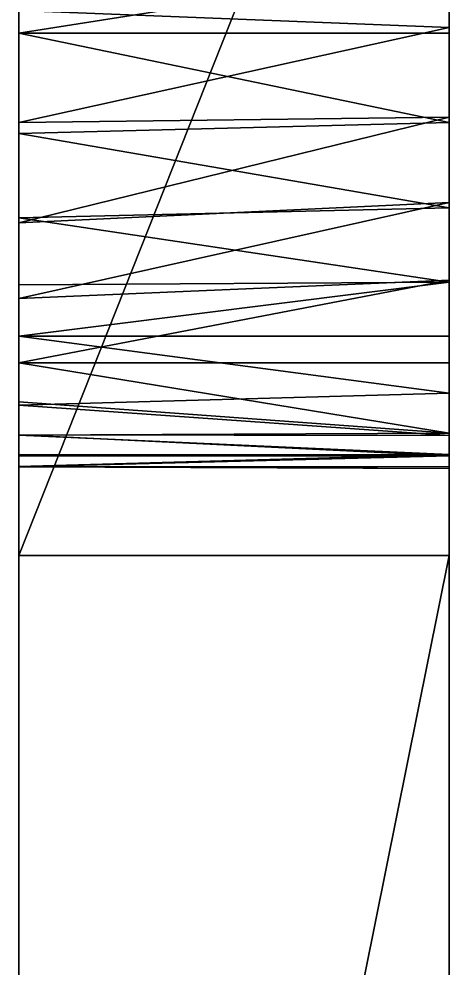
# Model space of a CAD drawing. Extents: x -29.1 to 29.1, y -25 to 25.
# Drawn here: x 25.1 to 29.1, y -8.94 to -0.11 of the extents above; entities that cross this region are included whole.
import ezdxf

# ---------------------------------------------------------------- set-up
doc = ezdxf.new("R2010")
doc.units = 0
doc.header["$MEASUREMENT"] = 0
doc.layers.add('ConstrLine', color=7, linetype='Continuous')
doc.layers.add('ObjLayer', color=2, linetype='Continuous')

msp = doc.modelspace()

# ---------------------------------------------------------------- linework, layer by layer
at = {"layer": 'ConstrLine'}
for points in [[(29.1, -25), (29.1, 25), (29.1, -0.184, 25.959)], [(29.1, 25), (29.1, 0.448, 25.973), (29.1, -0.184, 25.959)], [(25.1, -5.1, 43.9), (25.1, 5, 43.9), (25.1, -0.237, 34.535)], [(29.1, 5, 43.9), (25.1, -5.1, 43.9), (29.1, -5.1, 43.9)], [(25.1, 0.395, 34.529), (25.1, -0.237, 34.535), (25.1, 5, 43.9)], [(25.1, -5.1, 43.9), (29.1, 5, 43.9), (25.1, 5, 43.9)], [(29.1, 5, 43.9), (29.1, -5.1, 43.9), (29.1, -0.237, 34.541)], [(29.1, 5, 43.9), (29.1, -0.237, 34.541), (29.1, 0.395, 34.524)], [(25.1, 3, 4), (25.1, -25, 4), (25.1, -1.069, 26.087)], [(25.1, -1.069, 26.087), (25.1, -0.026, 25.952), (25.1, 3, 4)], [(25.1, -0.026, 25.952), (29.1, -0.184, 25.959), (29.1, 0.448, 25.973)], [(29.1, 0.395, 34.524), (25.1, -0.237, 34.535), (25.1, 0.395, 34.529)], [(29.1, 0.395, 34.524), (29.1, -0.237, 34.541), (25.1, -0.237, 34.535)], [(29.1, -0.184, 25.959), (25.1, -0.026, 25.952), (25.1, -1.069, 26.087)], [(25.1, -1.069, 26.087), (29.1, -1.018, 26.077), (29.1, -0.184, 25.959)], [(25.1, -1.172, 34.385), (25.1, -5.1, 43.9), (25.1, -0.237, 34.535)], [(25.1, -1.172, 34.385), (25.1, -0.237, 34.535), (29.1, -1.07, 34.412)], [(29.1, -0.237, 34.541), (29.1, -1.07, 34.412), (25.1, -0.237, 34.535)], [(29.1, -0.184, 25.959), (29.1, -1.018, 26.077), (29.1, -25)], [(29.1, -1.07, 34.412), (29.1, -0.237, 34.541), (29.1, -5.1, 43.9)], [(29.1, -1.018, 26.077), (25.1, -2.003, 26.445), (29.1, -1.812, 26.356)], [(25.1, -1.069, 26.087), (25.1, -2.003, 26.445), (29.1, -1.018, 26.077)], [(29.1, -1.812, 26.356), (29.1, -25), (29.1, -1.018, 26.077)], [(25.1, -2.003, 26.445), (25.1, -1.069, 26.087), (25.1, -25, 4)], [(29.1, -1.862, 34.123), (25.1, -1.172, 34.385), (29.1, -1.07, 34.412)], [(29.1, -1.07, 34.412), (29.1, -5.1, 43.9), (29.1, -1.862, 34.123)], [(25.1, -1.957, 34.077), (25.1, -5.1, 43.9), (25.1, -1.172, 34.385)], [(25.1, -1.957, 34.077), (25.1, -1.172, 34.385), (29.1, -1.862, 34.123)], [(29.1, -1.812, 26.356), (25.1, -2.707, 26.909), (29.1, -2.536, 26.784)], [(25.1, -2.003, 26.445), (25.1, -2.707, 26.909), (29.1, -1.812, 26.356)], [(29.1, -2.536, 26.784), (29.1, -25), (29.1, -1.812, 26.356)], [(25.1, -1.957, 34.077), (29.1, -1.862, 34.123), (29.1, -2.556, 33.695)], [(29.1, -1.862, 34.123), (29.1, -5.1, 43.9), (29.1, -2.556, 33.695)], [(25.1, -1.957, 34.077), (25.1, -2.579, 33.681), (25.1, -5.1, 43.9)], [(25.1, -1.957, 34.077), (29.1, -2.556, 33.695), (25.1, -2.579, 33.681)], [(25.1, -2.707, 26.909), (25.1, -2.003, 26.445), (25.1, -25, 4)], [(29.1, -2.536, 26.784), (25.1, -3.306, 27.501), (29.1, -3.306, 27.501)], [(29.1, -2.536, 26.784), (25.1, -2.707, 26.909), (25.1, -3.306, 27.501)], [(25.1, -3.058, 33.269), (29.1, -2.556, 33.695), (29.1, -3.058, 33.269)], [(25.1, -3.058, 33.269), (25.1, -2.579, 33.681), (29.1, -2.556, 33.695)], [(29.1, -2.536, 26.784), (29.1, -3.306, 27.501), (29.1, -25)], [(29.1, -2.556, 33.695), (29.1, -25, 48), (29.1, -3.058, 33.269)], [(29.1, -25, 48), (29.1, -2.556, 33.695), (29.1, -5.1, 43.9)], [(25.1, -25, 48), (25.1, -5.1, 43.9), (25.1, -2.579, 33.681)], [(25.1, -2.579, 33.681), (25.1, -3.058, 33.269), (25.1, -25, 48)], [(25.1, -3.306, 27.501), (25.1, -2.707, 26.909), (25.1, -25, 4)], [(25.1, -3.058, 33.269), (29.1, -3.058, 33.269), (29.1, -3.589, 32.615)], [(25.1, -3.701, 32.436), (25.1, -3.058, 33.269), (29.1, -3.589, 32.615)], [(25.1, -3.058, 33.269), (25.1, -3.701, 32.436), (25.1, -25, 48)], [(29.1, -25, 48), (29.1, -3.589, 32.615), (29.1, -3.058, 33.269)], [(25.1, -3.669, 28.018), (25.1, -3.306, 27.501), (25.1, -25, 4)], [(29.1, -3.961, 28.579), (25.1, -3.306, 27.501), (25.1, -3.669, 28.018)], [(25.1, -3.306, 27.501), (29.1, -3.961, 28.579), (29.1, -3.306, 27.501)], [(29.1, -3.306, 27.501), (29.1, -3.961, 28.579), (29.1, -25)], [(25.1, -3.701, 32.436), (29.1, -3.589, 32.615), (29.1, -3.982, 31.869)], [(29.1, -3.589, 32.615), (29.1, -25, 48), (29.1, -3.982, 31.869)], [(29.1, -3.961, 28.579), (25.1, -3.669, 28.018), (25.1, -3.979, 28.629)], [(25.1, -3.979, 28.629), (25.1, -3.669, 28.018), (25.1, -25, 4)], [(25.1, -3.977, 31.867), (25.1, -3.701, 32.436), (29.1, -3.982, 31.869)], [(25.1, -25, 48), (25.1, -3.701, 32.436), (25.1, -3.977, 31.867)], [(25.1, -3.979, 28.629), (29.1, -4.158, 29.18), (29.1, -3.961, 28.579)], [(29.1, -3.961, 28.579), (29.1, -4.158, 29.18), (29.1, -25)], [(29.1, -4.171, 31.266), (25.1, -3.977, 31.867), (29.1, -3.982, 31.869)], [(29.1, -4.171, 31.266), (25.1, -4.176, 31.267), (25.1, -3.977, 31.867)], [(25.1, -4.176, 31.267), (25.1, -25, 48), (25.1, -3.977, 31.867)], [(29.1, -4.158, 29.18), (25.1, -3.979, 28.629), (25.1, -4.163, 29.178)], [(25.1, -4.163, 29.178), (25.1, -3.979, 28.629), (25.1, -25, 4)], [(29.1, -3.982, 31.869), (29.1, -25, 48), (29.1, -4.171, 31.266)], [(25.1, -4.163, 29.178), (25.1, -4.27, 29.801), (29.1, -4.158, 29.18)], [(25.1, -4.27, 29.801), (29.1, -4.275, 29.801), (29.1, -4.158, 29.18)], [(25.1, -4.163, 29.178), (25.1, -25, 4), (25.1, -4.27, 29.801)], [(29.1, -4.171, 31.266), (25.1, -4.275, 30.643), (25.1, -4.176, 31.267)], [(25.1, -4.275, 30.643), (29.1, -4.171, 31.266), (29.1, -4.29, 30.433)], [(25.1, -4.275, 30.643), (25.1, -25, 48), (25.1, -4.176, 31.267)], [(29.1, -4.158, 29.18), (29.1, -4.275, 29.801), (29.1, -25)], [(29.1, -4.171, 31.266), (29.1, -25, 48), (29.1, -4.29, 30.433)], [(25.1, -4.275, 30.643), (25.1, -4.27, 29.801), (25.1, -25, 48)], [(29.1, -4.29, 30.433), (25.1, -4.27, 29.801), (25.1, -4.275, 30.643)], [(29.1, -4.29, 30.433), (29.1, -4.275, 29.801), (25.1, -4.27, 29.801)], [(25.1, -25, 48), (25.1, -4.27, 29.801), (25.1, -25, 4)], [(29.1, -25, 48), (29.1, -25), (29.1, -4.275, 29.801)], [(29.1, -4.275, 29.801), (29.1, -4.29, 30.433), (29.1, -25, 48)], [(29.1, -5.1, 48), (25.1, -5.1, 48), (25.1, -25, 48)], [(29.1, -5.1, 48), (25.1, -25, 48), (29.1, -25, 48)], [(25.1, -5.1, 48), (25.1, -5.1, 43.9), (25.1, -25, 48)], [(29.1, -5.1, 48), (29.1, -5.1, 43.9), (25.1, -5.1, 43.9)], [(29.1, -5.1, 48), (25.1, -5.1, 43.9), (25.1, -5.1, 48)], [(29.1, -25, 48), (29.1, -5.1, 43.9), (29.1, -5.1, 48)]]:
    msp.add_3dface(points, dxfattribs=at)
at = {"layer": 'ObjLayer', "extrusion": (6.12323e-17, 1, 0)}
for p, q in [((29.1, -25), (29.1, 25)), ((25.1, -5.1, 43.9), (25.1, 5, 43.9)), ((29.1, -5.1, 43.9), (29.1, 5, 43.9)), ((29.1, -5.1, 48), (25.1, -5.1, 48)), ((25.1, -5.1, 48), (25.1, -25, 48)), ((25.1, -5.1, 48), (25.1, -5.1, 43.9)), ((29.1, -25, 48), (29.1, -5.1, 48)), ((29.1, -5.1, 48), (29.1, -5.1, 43.9))]:
    msp.add_line(p, q, dxfattribs=at)
at = {"layer": 'ObjLayer'}
for p, q in [((29.1, 0.448, 25.973), (29.1, -0.184, 25.959)), ((29.1, -0.237, 34.541), (29.1, 0.395, 34.524)), ((29.1, -0.184, 25.959), (29.1, -1.018, 26.077)), ((29.1, -1.07, 34.412), (29.1, -0.237, 34.541)), ((29.1, -1.018, 26.077), (29.1, -1.812, 26.356)), ((29.1, -1.862, 34.123), (29.1, -1.07, 34.412)), ((29.1, -1.862, 34.123), (29.1, -1.07, 34.412)), ((29.1, -1.812, 26.356), (29.1, -2.536, 26.784)), ((29.1, -2.556, 33.695), (29.1, -1.862, 34.123)), ((29.1, -2.556, 33.695), (29.1, -1.862, 34.123)), ((29.1, -2.536, 26.784), (29.1, -3.306, 27.501)), ((29.1, -3.058, 33.269), (29.1, -2.556, 33.695)), ((29.1, -3.058, 33.269), (29.1, -2.556, 33.695)), ((29.1, -3.589, 32.615), (29.1, -3.058, 33.269)), ((29.1, -3.306, 27.501), (29.1, -3.961, 28.579)), ((29.1, -3.982, 31.869), (29.1, -3.589, 32.615)), ((29.1, -3.961, 28.579), (29.1, -4.158, 29.18)), ((29.1, -4.171, 31.266), (29.1, -3.982, 31.869)), ((29.1, -4.158, 29.18), (29.1, -4.275, 29.801)), ((29.1, -4.29, 30.433), (29.1, -4.171, 31.266)), ((29.1, -4.275, 29.801), (29.1, -4.29, 30.433)), ((29.1, -5.1, 43.9), (25.1, -5.1, 43.9))]:
    msp.add_line(p, q, dxfattribs=at)

doc.saveas('drawing.dxf')
